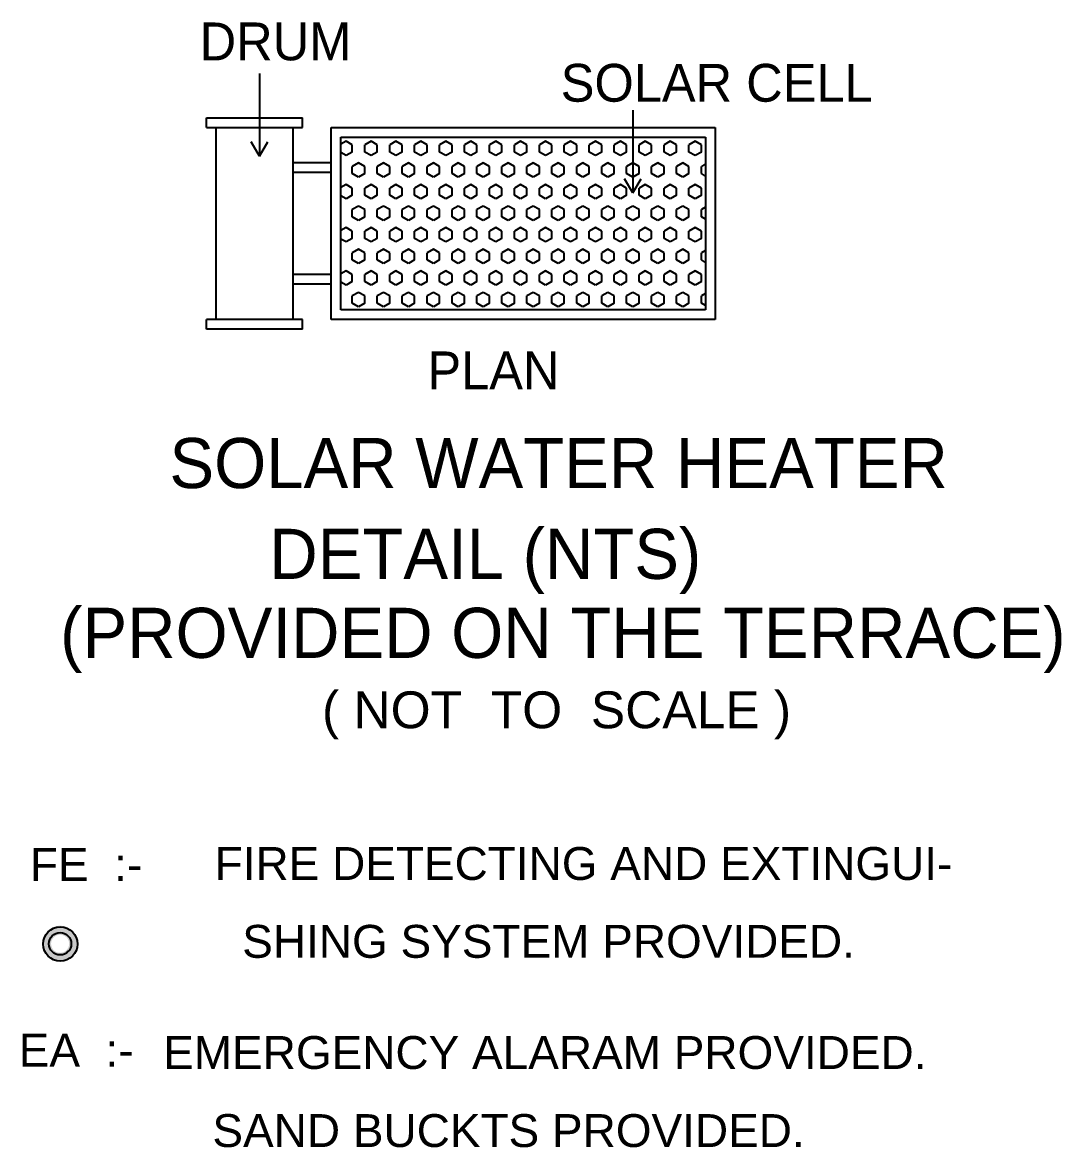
# Model space of a CAD drawing. Header units: metres. Extents: x 13627 to 13863, y 9458 to 9526.
# Drawn here: x 13845.95 to 13851.46, y 9467.59 to 9473.55 of the extents above; entities that cross this region are included whole.
import ezdxf
from ezdxf.enums import TextEntityAlignment as Align

# ---------------------------------------------------------------- set-up
doc = ezdxf.new("R2010")
doc.units = ezdxf.units.M
doc.header["$LTSCALE"] = 150
doc.layers.get('0').update_dxf_attribs({"linetype": 'CONTINUOUS'})
doc.styles.add('bold', font='arial.ttf')

# ---------------------------------------------------------------- blocks, each defined once
blk = doc.blocks.new('A$C137C0CC2')
h = blk.add_hatch(color=11)
h.paths.add_polyline_path([(0.473, 1.669, -1), (0.1956, 1.669, -1)])
h.paths.add_polyline_path([(0.265, 1.669, 1), (0.4037, 1.669, 1)], flags=16)
for centre, radius in [((0.3358, 1.6671), 0.1313), ((0.3343, 1.669), 0.0851)]:
    blk.add_circle(centre, radius)
at = {"style": 'bold'}
for s, height, p in [('FIRE DETECTING AND EXTINGUI-', 0.251731, (4.3398, 2.1576)), ('FE  :-', 0.25173, (0.5329, 2.1506)), (' SHING SYSTEM PROVIDED.', 0.251731, (4.0237, 1.5617)), ('EA  :-', 0.25173, (0.4573, 0.7291)), ('EMERGENCY ALARAM PROVIDED.', 0.251731, (4.0437, 0.711)), ('SAND BUCKTS PROVIDED.', 0.251731, (3.7663, 0.1136))]:
    blk.add_text(s, height=height, dxfattribs=at).set_placement(p, align=Align.CENTER)

msp = doc.modelspace()

# ---------------------------------------------------------------- linework, layer by layer
for p, q in [((13847.2072, 9473.2835), (13847.2072, 9472.8443)), ((13849.1883, 9473.0882), (13849.1883, 9472.649)), ((13846.9268, 9472.9961), (13846.9268, 9473.047)), ((13846.9268, 9473.047), (13847.436, 9473.047)), ((13847.436, 9472.9961), (13847.436, 9473.047)), ((13846.9268, 9472.9961), (13847.436, 9472.9961)), ((13846.9777, 9471.9778), (13846.9777, 9472.9961)), ((13847.3851, 9472.9961), (13847.3851, 9471.9778)), ((13847.5887, 9472.9961), (13849.6252, 9472.9961)), ((13847.5887, 9471.9778), (13847.5887, 9472.9961)), ((13849.6252, 9472.9961), (13849.6252, 9471.9778)), ((13847.2072, 9472.8443), (13847.1627, 9472.9201)), ((13847.2072, 9472.8443), (13847.2518, 9472.9201)), ((13847.6396, 9472.9452), (13849.5743, 9472.9452)), ((13847.6396, 9472.0287), (13847.6396, 9472.9452)), ((13847.6671, 9472.9235), (13847.6396, 9472.9076)), ((13847.7001, 9472.9044), (13847.6671, 9472.9235)), ((13847.7993, 9472.9235), (13847.7663, 9472.9044)), ((13847.8324, 9472.9044), (13847.7993, 9472.9235)), ((13847.9316, 9472.9235), (13847.8986, 9472.9044)), ((13847.9647, 9472.9044), (13847.9316, 9472.9235)), ((13848.0639, 9472.9235), (13848.0308, 9472.9044)), ((13848.097, 9472.9044), (13848.0639, 9472.9235)), ((13848.1962, 9472.9235), (13848.1631, 9472.9044)), ((13848.2292, 9472.9044), (13848.1962, 9472.9235)), ((13848.3285, 9472.9235), (13848.2954, 9472.9044)), ((13848.3615, 9472.9044), (13848.3285, 9472.9235)), ((13848.4607, 9472.9235), (13848.4277, 9472.9044)), ((13848.4938, 9472.9044), (13848.4607, 9472.9235)), ((13848.593, 9472.9235), (13848.5599, 9472.9044)), ((13848.6261, 9472.9044), (13848.593, 9472.9235)), ((13848.7253, 9472.9235), (13848.6922, 9472.9044)), ((13848.7583, 9472.9044), (13848.7253, 9472.9235)), ((13848.8576, 9472.9235), (13848.8245, 9472.9044)), ((13848.8906, 9472.9044), (13848.8576, 9472.9235)), ((13848.9898, 9472.9235), (13848.9568, 9472.9044)), ((13849.0229, 9472.9044), (13848.9898, 9472.9235)), ((13849.1221, 9472.9235), (13849.089, 9472.9044)), ((13849.1552, 9472.9044), (13849.1221, 9472.9235)), ((13849.2544, 9472.9235), (13849.2213, 9472.9044)), ((13849.2875, 9472.9044), (13849.2544, 9472.9235)), ((13849.3867, 9472.9235), (13849.3536, 9472.9044)), ((13849.4197, 9472.9044), (13849.3867, 9472.9235)), ((13849.5189, 9472.9235), (13849.4859, 9472.9044)), ((13849.552, 9472.9044), (13849.5189, 9472.9235)), ((13849.5743, 9472.9452), (13849.5743, 9472.0287)), ((13847.6671, 9472.8471), (13847.6396, 9472.8629)), ((13847.7001, 9472.8662), (13847.6671, 9472.8471)), ((13847.7001, 9472.8662), (13847.7001, 9472.9044)), ((13847.7663, 9472.8662), (13847.7663, 9472.9044)), ((13847.7993, 9472.8471), (13847.7663, 9472.8662)), ((13847.8324, 9472.8662), (13847.7993, 9472.8471)), ((13847.8324, 9472.8662), (13847.8324, 9472.9044)), ((13847.8986, 9472.8662), (13847.8986, 9472.9044)), ((13847.9316, 9472.8471), (13847.8986, 9472.8662)), ((13847.9647, 9472.8662), (13847.9316, 9472.8471)), ((13847.9647, 9472.8662), (13847.9647, 9472.9044)), ((13848.0308, 9472.8662), (13848.0308, 9472.9044)), ((13848.0639, 9472.8471), (13848.0308, 9472.8662)), ((13848.097, 9472.8662), (13848.0639, 9472.8471)), ((13848.097, 9472.8662), (13848.097, 9472.9044)), ((13848.1631, 9472.8662), (13848.1631, 9472.9044)), ((13848.1962, 9472.8471), (13848.1631, 9472.8662)), ((13848.2292, 9472.8662), (13848.1962, 9472.8471)), ((13848.2292, 9472.8662), (13848.2292, 9472.9044)), ((13848.2954, 9472.8662), (13848.2954, 9472.9044)), ((13848.3285, 9472.8471), (13848.2954, 9472.8662)), ((13848.3615, 9472.8662), (13848.3285, 9472.8471)), ((13848.3615, 9472.8662), (13848.3615, 9472.9044)), ((13848.4277, 9472.8662), (13848.4277, 9472.9044)), ((13848.4607, 9472.8471), (13848.4277, 9472.8662)), ((13848.4938, 9472.8662), (13848.4607, 9472.8471)), ((13848.4938, 9472.8662), (13848.4938, 9472.9044)), ((13848.5599, 9472.8662), (13848.5599, 9472.9044)), ((13848.593, 9472.8471), (13848.5599, 9472.8662)), ((13848.6261, 9472.8662), (13848.593, 9472.8471)), ((13848.6261, 9472.8662), (13848.6261, 9472.9044)), ((13848.6922, 9472.8662), (13848.6922, 9472.9044)), ((13848.7253, 9472.8471), (13848.6922, 9472.8662)), ((13848.7583, 9472.8662), (13848.7253, 9472.8471)), ((13848.7583, 9472.8662), (13848.7583, 9472.9044)), ((13848.8245, 9472.8662), (13848.8245, 9472.9044)), ((13848.8576, 9472.8471), (13848.8245, 9472.8662)), ((13848.8906, 9472.8662), (13848.8576, 9472.8471)), ((13848.8906, 9472.8662), (13848.8906, 9472.9044)), ((13848.9568, 9472.8662), (13848.9568, 9472.9044)), ((13848.9898, 9472.8471), (13848.9568, 9472.8662)), ((13849.0229, 9472.8662), (13848.9898, 9472.8471)), ((13849.0229, 9472.8662), (13849.0229, 9472.9044)), ((13849.089, 9472.8662), (13849.089, 9472.9044)), ((13849.1221, 9472.8471), (13849.089, 9472.8662)), ((13849.1552, 9472.8662), (13849.1221, 9472.8471)), ((13849.1552, 9472.8662), (13849.1552, 9472.9044)), ((13849.2213, 9472.8662), (13849.2213, 9472.9044)), ((13849.2544, 9472.8471), (13849.2213, 9472.8662)), ((13849.2875, 9472.8662), (13849.2544, 9472.8471)), ((13849.2875, 9472.8662), (13849.2875, 9472.9044)), ((13849.3536, 9472.8662), (13849.3536, 9472.9044)), ((13849.3867, 9472.8471), (13849.3536, 9472.8662)), ((13849.4197, 9472.8662), (13849.3867, 9472.8471)), ((13849.4197, 9472.8662), (13849.4197, 9472.9044)), ((13849.4859, 9472.8662), (13849.4859, 9472.9044)), ((13849.5189, 9472.8471), (13849.4859, 9472.8662)), ((13849.552, 9472.8662), (13849.5189, 9472.8471)), ((13849.552, 9472.8662), (13849.552, 9472.9044)), ((13847.5887, 9472.8082), (13847.3851, 9472.8082)), ((13847.7332, 9472.8089), (13847.7001, 9472.7898)), ((13847.7001, 9472.7516), (13847.7001, 9472.7898)), ((13847.7663, 9472.7898), (13847.7332, 9472.8089)), ((13847.7663, 9472.7516), (13847.7663, 9472.7898)), ((13847.8655, 9472.8089), (13847.8324, 9472.7898)), ((13847.8324, 9472.7516), (13847.8324, 9472.7898)), ((13847.8986, 9472.7898), (13847.8655, 9472.8089)), ((13847.8986, 9472.7516), (13847.8986, 9472.7898)), ((13847.9978, 9472.8089), (13847.9647, 9472.7898)), ((13847.9647, 9472.7516), (13847.9647, 9472.7898)), ((13848.0308, 9472.7898), (13847.9978, 9472.8089)), ((13848.0308, 9472.7516), (13848.0308, 9472.7898)), ((13848.13, 9472.8089), (13848.097, 9472.7898)), ((13848.097, 9472.7516), (13848.097, 9472.7898)), ((13848.1631, 9472.7898), (13848.13, 9472.8089)), ((13848.1631, 9472.7516), (13848.1631, 9472.7898)), ((13848.2623, 9472.8089), (13848.2292, 9472.7898)), ((13848.2292, 9472.7516), (13848.2292, 9472.7898)), ((13848.2954, 9472.7898), (13848.2623, 9472.8089)), ((13848.2954, 9472.7516), (13848.2954, 9472.7898)), ((13848.3946, 9472.8089), (13848.3615, 9472.7898)), ((13848.3615, 9472.7516), (13848.3615, 9472.7898)), ((13848.4277, 9472.7898), (13848.3946, 9472.8089)), ((13848.4277, 9472.7516), (13848.4277, 9472.7898)), ((13848.5269, 9472.8089), (13848.4938, 9472.7898)), ((13848.4938, 9472.7516), (13848.4938, 9472.7898)), ((13848.5599, 9472.7898), (13848.5269, 9472.8089)), ((13848.5599, 9472.7516), (13848.5599, 9472.7898)), ((13848.6591, 9472.8089), (13848.6261, 9472.7898)), ((13848.6261, 9472.7516), (13848.6261, 9472.7898)), ((13848.6922, 9472.7898), (13848.6591, 9472.8089)), ((13848.6922, 9472.7516), (13848.6922, 9472.7898)), ((13848.7914, 9472.8089), (13848.7583, 9472.7898)), ((13848.7583, 9472.7516), (13848.7583, 9472.7898)), ((13848.8245, 9472.7898), (13848.7914, 9472.8089)), ((13848.8245, 9472.7516), (13848.8245, 9472.7898)), ((13848.9237, 9472.8089), (13848.8906, 9472.7898)), ((13848.8906, 9472.7516), (13848.8906, 9472.7898)), ((13848.9568, 9472.7898), (13848.9237, 9472.8089)), ((13848.9568, 9472.7516), (13848.9568, 9472.7898)), ((13849.056, 9472.8089), (13849.0229, 9472.7898)), ((13849.0229, 9472.7516), (13849.0229, 9472.7898)), ((13849.089, 9472.7898), (13849.056, 9472.8089)), ((13849.089, 9472.7516), (13849.089, 9472.7898)), ((13849.1882, 9472.8089), (13849.1552, 9472.7898)), ((13849.1552, 9472.7516), (13849.1552, 9472.7898)), ((13849.2213, 9472.7898), (13849.1882, 9472.8089)), ((13849.2213, 9472.7516), (13849.2213, 9472.7898)), ((13849.3205, 9472.8089), (13849.2875, 9472.7898)), ((13849.2875, 9472.7516), (13849.2875, 9472.7898)), ((13849.3536, 9472.7898), (13849.3205, 9472.8089)), ((13849.3536, 9472.7516), (13849.3536, 9472.7898)), ((13849.4528, 9472.8089), (13849.4197, 9472.7898)), ((13849.4197, 9472.7516), (13849.4197, 9472.7898)), ((13849.4859, 9472.7898), (13849.4528, 9472.8089)), ((13849.4859, 9472.7516), (13849.4859, 9472.7898)), ((13849.5743, 9472.8027), (13849.552, 9472.7898)), ((13849.552, 9472.7516), (13849.552, 9472.7898)), ((13847.5887, 9472.7573), (13847.3851, 9472.7573)), ((13847.7332, 9472.7325), (13847.7001, 9472.7516)), ((13847.7663, 9472.7516), (13847.7332, 9472.7325)), ((13847.8655, 9472.7325), (13847.8324, 9472.7516)), ((13847.8986, 9472.7516), (13847.8655, 9472.7325)), ((13847.9978, 9472.7325), (13847.9647, 9472.7516)), ((13848.0308, 9472.7516), (13847.9978, 9472.7325)), ((13848.13, 9472.7325), (13848.097, 9472.7516)), ((13848.1631, 9472.7516), (13848.13, 9472.7325)), ((13848.2623, 9472.7325), (13848.2292, 9472.7516)), ((13848.2954, 9472.7516), (13848.2623, 9472.7325)), ((13848.3946, 9472.7325), (13848.3615, 9472.7516)), ((13848.4277, 9472.7516), (13848.3946, 9472.7325)), ((13848.5269, 9472.7325), (13848.4938, 9472.7516)), ((13848.5599, 9472.7516), (13848.5269, 9472.7325)), ((13848.6591, 9472.7325), (13848.6261, 9472.7516)), ((13848.6922, 9472.7516), (13848.6591, 9472.7325)), ((13848.7914, 9472.7325), (13848.7583, 9472.7516)), ((13848.8245, 9472.7516), (13848.7914, 9472.7325)), ((13848.9237, 9472.7325), (13848.8906, 9472.7516)), ((13848.9568, 9472.7516), (13848.9237, 9472.7325)), ((13849.056, 9472.7325), (13849.0229, 9472.7516)), ((13849.089, 9472.7516), (13849.056, 9472.7325)), ((13849.1882, 9472.7325), (13849.1552, 9472.7516)), ((13849.2213, 9472.7516), (13849.1882, 9472.7325)), ((13849.3205, 9472.7325), (13849.2875, 9472.7516)), ((13849.3536, 9472.7516), (13849.3205, 9472.7325)), ((13849.4528, 9472.7325), (13849.4197, 9472.7516)), ((13849.4859, 9472.7516), (13849.4528, 9472.7325)), ((13849.5743, 9472.7387), (13849.552, 9472.7516)), ((13847.6671, 9472.6943), (13847.6396, 9472.6785)), ((13847.7001, 9472.6753), (13847.6671, 9472.6943)), ((13847.7001, 9472.6371), (13847.7001, 9472.6753)), ((13847.7993, 9472.6943), (13847.7663, 9472.6753)), ((13847.7663, 9472.6371), (13847.7663, 9472.6753)), ((13847.8324, 9472.6753), (13847.7993, 9472.6943)), ((13847.8324, 9472.6371), (13847.8324, 9472.6753)), ((13847.9316, 9472.6943), (13847.8986, 9472.6753)), ((13847.8986, 9472.6371), (13847.8986, 9472.6753)), ((13847.9647, 9472.6753), (13847.9316, 9472.6943)), ((13847.9647, 9472.6371), (13847.9647, 9472.6753)), ((13848.0639, 9472.6943), (13848.0308, 9472.6753)), ((13848.0308, 9472.6371), (13848.0308, 9472.6753)), ((13848.097, 9472.6753), (13848.0639, 9472.6943)), ((13848.097, 9472.6371), (13848.097, 9472.6753)), ((13848.1962, 9472.6943), (13848.1631, 9472.6753)), ((13848.1631, 9472.6371), (13848.1631, 9472.6753)), ((13848.2292, 9472.6753), (13848.1962, 9472.6943)), ((13848.2292, 9472.6371), (13848.2292, 9472.6753)), ((13848.3285, 9472.6943), (13848.2954, 9472.6753)), ((13848.2954, 9472.6371), (13848.2954, 9472.6753)), ((13848.3615, 9472.6753), (13848.3285, 9472.6943)), ((13848.3615, 9472.6371), (13848.3615, 9472.6753)), ((13848.4607, 9472.6943), (13848.4277, 9472.6753)), ((13848.4277, 9472.6371), (13848.4277, 9472.6753)), ((13848.4938, 9472.6753), (13848.4607, 9472.6943)), ((13848.4938, 9472.6371), (13848.4938, 9472.6753)), ((13848.593, 9472.6943), (13848.5599, 9472.6753)), ((13848.5599, 9472.6371), (13848.5599, 9472.6753)), ((13848.6261, 9472.6753), (13848.593, 9472.6943)), ((13848.6261, 9472.6371), (13848.6261, 9472.6753)), ((13848.7253, 9472.6943), (13848.6922, 9472.6753)), ((13848.6922, 9472.6371), (13848.6922, 9472.6753)), ((13848.7583, 9472.6753), (13848.7253, 9472.6943)), ((13848.7583, 9472.6371), (13848.7583, 9472.6753)), ((13848.8576, 9472.6943), (13848.8245, 9472.6753)), ((13848.8245, 9472.6371), (13848.8245, 9472.6753)), ((13848.8906, 9472.6753), (13848.8576, 9472.6943)), ((13848.8906, 9472.6371), (13848.8906, 9472.6753)), ((13848.9898, 9472.6943), (13848.9568, 9472.6753)), ((13848.9568, 9472.6371), (13848.9568, 9472.6753)), ((13849.0229, 9472.6753), (13848.9898, 9472.6943)), ((13849.0229, 9472.6371), (13849.0229, 9472.6753)), ((13849.1221, 9472.6943), (13849.089, 9472.6753)), ((13849.089, 9472.6371), (13849.089, 9472.6753)), ((13849.1552, 9472.6753), (13849.1221, 9472.6943)), ((13849.1883, 9472.649), (13849.1438, 9472.7248)), ((13849.1552, 9472.6371), (13849.1552, 9472.6753)), ((13849.1883, 9472.649), (13849.2329, 9472.7248)), ((13849.2544, 9472.6943), (13849.2213, 9472.6753)), ((13849.2213, 9472.6371), (13849.2213, 9472.6753)), ((13849.2875, 9472.6753), (13849.2544, 9472.6943)), ((13849.2875, 9472.6371), (13849.2875, 9472.6753)), ((13849.3867, 9472.6943), (13849.3536, 9472.6753)), ((13849.3536, 9472.6371), (13849.3536, 9472.6753)), ((13849.4197, 9472.6753), (13849.3867, 9472.6943)), ((13849.4197, 9472.6371), (13849.4197, 9472.6753)), ((13849.5189, 9472.6943), (13849.4859, 9472.6753)), ((13849.4859, 9472.6371), (13849.4859, 9472.6753)), ((13849.552, 9472.6753), (13849.5189, 9472.6943)), ((13849.552, 9472.6371), (13849.552, 9472.6753)), ((13847.6671, 9472.618), (13847.6396, 9472.6338)), ((13847.7001, 9472.6371), (13847.6671, 9472.618)), ((13847.7993, 9472.618), (13847.7663, 9472.6371)), ((13847.8324, 9472.6371), (13847.7993, 9472.618)), ((13847.9316, 9472.618), (13847.8986, 9472.6371)), ((13847.9647, 9472.6371), (13847.9316, 9472.618)), ((13848.0639, 9472.618), (13848.0308, 9472.6371)), ((13848.097, 9472.6371), (13848.0639, 9472.618)), ((13848.1962, 9472.618), (13848.1631, 9472.6371)), ((13848.2292, 9472.6371), (13848.1962, 9472.618)), ((13848.3285, 9472.618), (13848.2954, 9472.6371)), ((13848.3615, 9472.6371), (13848.3285, 9472.618)), ((13848.4607, 9472.618), (13848.4277, 9472.6371)), ((13848.4938, 9472.6371), (13848.4607, 9472.618)), ((13848.593, 9472.618), (13848.5599, 9472.6371)), ((13848.6261, 9472.6371), (13848.593, 9472.618)), ((13848.7253, 9472.618), (13848.6922, 9472.6371)), ((13848.7583, 9472.6371), (13848.7253, 9472.618)), ((13848.8576, 9472.618), (13848.8245, 9472.6371)), ((13848.8906, 9472.6371), (13848.8576, 9472.618)), ((13848.9898, 9472.618), (13848.9568, 9472.6371)), ((13849.0229, 9472.6371), (13848.9898, 9472.618)), ((13849.1221, 9472.618), (13849.089, 9472.6371)), ((13849.1552, 9472.6371), (13849.1221, 9472.618)), ((13849.2544, 9472.618), (13849.2213, 9472.6371)), ((13849.2875, 9472.6371), (13849.2544, 9472.618)), ((13849.3867, 9472.618), (13849.3536, 9472.6371)), ((13849.4197, 9472.6371), (13849.3867, 9472.618)), ((13849.5189, 9472.618), (13849.4859, 9472.6371)), ((13849.552, 9472.6371), (13849.5189, 9472.618)), ((13847.7332, 9472.5798), (13847.7001, 9472.5607)), ((13847.7001, 9472.5225), (13847.7001, 9472.5607)), ((13847.7663, 9472.5607), (13847.7332, 9472.5798)), ((13847.7663, 9472.5225), (13847.7663, 9472.5607)), ((13847.8655, 9472.5798), (13847.8324, 9472.5607)), ((13847.8324, 9472.5225), (13847.8324, 9472.5607)), ((13847.8986, 9472.5607), (13847.8655, 9472.5798)), ((13847.8986, 9472.5225), (13847.8986, 9472.5607)), ((13847.9978, 9472.5798), (13847.9647, 9472.5607)), ((13847.9647, 9472.5225), (13847.9647, 9472.5607)), ((13848.0308, 9472.5607), (13847.9978, 9472.5798)), ((13848.0308, 9472.5225), (13848.0308, 9472.5607)), ((13848.13, 9472.5798), (13848.097, 9472.5607)), ((13848.097, 9472.5225), (13848.097, 9472.5607)), ((13848.1631, 9472.5607), (13848.13, 9472.5798)), ((13848.1631, 9472.5225), (13848.1631, 9472.5607)), ((13848.2623, 9472.5798), (13848.2292, 9472.5607)), ((13848.2292, 9472.5225), (13848.2292, 9472.5607)), ((13848.2954, 9472.5607), (13848.2623, 9472.5798)), ((13848.2954, 9472.5225), (13848.2954, 9472.5607)), ((13848.3946, 9472.5798), (13848.3615, 9472.5607)), ((13848.3615, 9472.5225), (13848.3615, 9472.5607)), ((13848.4277, 9472.5607), (13848.3946, 9472.5798)), ((13848.4277, 9472.5225), (13848.4277, 9472.5607)), ((13848.5269, 9472.5798), (13848.4938, 9472.5607)), ((13848.4938, 9472.5225), (13848.4938, 9472.5607)), ((13848.5599, 9472.5607), (13848.5269, 9472.5798)), ((13848.5599, 9472.5225), (13848.5599, 9472.5607)), ((13848.6591, 9472.5798), (13848.6261, 9472.5607)), ((13848.6261, 9472.5225), (13848.6261, 9472.5607)), ((13848.6922, 9472.5607), (13848.6591, 9472.5798)), ((13848.6922, 9472.5225), (13848.6922, 9472.5607)), ((13848.7914, 9472.5798), (13848.7583, 9472.5607)), ((13848.7583, 9472.5225), (13848.7583, 9472.5607)), ((13848.8245, 9472.5607), (13848.7914, 9472.5798)), ((13848.8245, 9472.5225), (13848.8245, 9472.5607)), ((13848.9237, 9472.5798), (13848.8906, 9472.5607)), ((13848.8906, 9472.5225), (13848.8906, 9472.5607)), ((13848.9568, 9472.5607), (13848.9237, 9472.5798)), ((13848.9568, 9472.5225), (13848.9568, 9472.5607)), ((13849.056, 9472.5798), (13849.0229, 9472.5607)), ((13849.0229, 9472.5225), (13849.0229, 9472.5607)), ((13849.089, 9472.5607), (13849.056, 9472.5798)), ((13849.089, 9472.5225), (13849.089, 9472.5607)), ((13849.1882, 9472.5798), (13849.1552, 9472.5607)), ((13849.1552, 9472.5225), (13849.1552, 9472.5607)), ((13849.2213, 9472.5607), (13849.1882, 9472.5798)), ((13849.2213, 9472.5225), (13849.2213, 9472.5607)), ((13849.3205, 9472.5798), (13849.2875, 9472.5607)), ((13849.2875, 9472.5225), (13849.2875, 9472.5607)), ((13849.3536, 9472.5607), (13849.3205, 9472.5798)), ((13849.3536, 9472.5225), (13849.3536, 9472.5607)), ((13849.4528, 9472.5798), (13849.4197, 9472.5607)), ((13849.4197, 9472.5225), (13849.4197, 9472.5607)), ((13849.4859, 9472.5607), (13849.4528, 9472.5798)), ((13849.4859, 9472.5225), (13849.4859, 9472.5607)), ((13849.5743, 9472.5736), (13849.552, 9472.5607)), ((13849.552, 9472.5225), (13849.552, 9472.5607)), ((13847.7332, 9472.5034), (13847.7001, 9472.5225)), ((13847.7663, 9472.5225), (13847.7332, 9472.5034)), ((13847.8655, 9472.5034), (13847.8324, 9472.5225)), ((13847.8986, 9472.5225), (13847.8655, 9472.5034)), ((13847.9978, 9472.5034), (13847.9647, 9472.5225)), ((13848.0308, 9472.5225), (13847.9978, 9472.5034)), ((13848.13, 9472.5034), (13848.097, 9472.5225)), ((13848.1631, 9472.5225), (13848.13, 9472.5034)), ((13848.2623, 9472.5034), (13848.2292, 9472.5225)), ((13848.2954, 9472.5225), (13848.2623, 9472.5034)), ((13848.3946, 9472.5034), (13848.3615, 9472.5225)), ((13848.4277, 9472.5225), (13848.3946, 9472.5034)), ((13848.5269, 9472.5034), (13848.4938, 9472.5225)), ((13848.5599, 9472.5225), (13848.5269, 9472.5034)), ((13848.6591, 9472.5034), (13848.6261, 9472.5225)), ((13848.6922, 9472.5225), (13848.6591, 9472.5034)), ((13848.7914, 9472.5034), (13848.7583, 9472.5225)), ((13848.8245, 9472.5225), (13848.7914, 9472.5034)), ((13848.9237, 9472.5034), (13848.8906, 9472.5225)), ((13848.9568, 9472.5225), (13848.9237, 9472.5034)), ((13849.056, 9472.5034), (13849.0229, 9472.5225)), ((13849.089, 9472.5225), (13849.056, 9472.5034)), ((13849.1882, 9472.5034), (13849.1552, 9472.5225)), ((13849.2213, 9472.5225), (13849.1882, 9472.5034)), ((13849.3205, 9472.5034), (13849.2875, 9472.5225)), ((13849.3536, 9472.5225), (13849.3205, 9472.5034)), ((13849.4528, 9472.5034), (13849.4197, 9472.5225)), ((13849.4859, 9472.5225), (13849.4528, 9472.5034)), ((13849.5743, 9472.5096), (13849.552, 9472.5225)), ((13847.6671, 9472.4652), (13847.6396, 9472.4494)), ((13847.7001, 9472.4461), (13847.6671, 9472.4652)), ((13847.7001, 9472.408), (13847.7001, 9472.4461)), ((13847.7993, 9472.4652), (13847.7663, 9472.4461)), ((13847.7663, 9472.408), (13847.7663, 9472.4461)), ((13847.8324, 9472.4461), (13847.7993, 9472.4652)), ((13847.8324, 9472.408), (13847.8324, 9472.4461)), ((13847.9316, 9472.4652), (13847.8986, 9472.4461)), ((13847.8986, 9472.408), (13847.8986, 9472.4461)), ((13847.9647, 9472.4461), (13847.9316, 9472.4652)), ((13847.9647, 9472.408), (13847.9647, 9472.4461)), ((13848.0639, 9472.4652), (13848.0308, 9472.4461)), ((13848.0308, 9472.408), (13848.0308, 9472.4461)), ((13848.097, 9472.4461), (13848.0639, 9472.4652)), ((13848.097, 9472.408), (13848.097, 9472.4461)), ((13848.1962, 9472.4652), (13848.1631, 9472.4461)), ((13848.1631, 9472.408), (13848.1631, 9472.4461)), ((13848.2292, 9472.4461), (13848.1962, 9472.4652)), ((13848.2292, 9472.408), (13848.2292, 9472.4461)), ((13848.3285, 9472.4652), (13848.2954, 9472.4461)), ((13848.2954, 9472.408), (13848.2954, 9472.4461)), ((13848.3615, 9472.4461), (13848.3285, 9472.4652)), ((13848.3615, 9472.408), (13848.3615, 9472.4461)), ((13848.4607, 9472.4652), (13848.4277, 9472.4461)), ((13848.4277, 9472.408), (13848.4277, 9472.4461)), ((13848.4938, 9472.4461), (13848.4607, 9472.4652)), ((13848.4938, 9472.408), (13848.4938, 9472.4461)), ((13848.593, 9472.4652), (13848.5599, 9472.4461)), ((13848.5599, 9472.408), (13848.5599, 9472.4461)), ((13848.6261, 9472.4461), (13848.593, 9472.4652)), ((13848.6261, 9472.408), (13848.6261, 9472.4461)), ((13848.7253, 9472.4652), (13848.6922, 9472.4461)), ((13848.6922, 9472.408), (13848.6922, 9472.4461)), ((13848.7583, 9472.4461), (13848.7253, 9472.4652)), ((13848.7583, 9472.408), (13848.7583, 9472.4461)), ((13848.8576, 9472.4652), (13848.8245, 9472.4461)), ((13848.8245, 9472.408), (13848.8245, 9472.4461)), ((13848.8906, 9472.4461), (13848.8576, 9472.4652)), ((13848.8906, 9472.408), (13848.8906, 9472.4461)), ((13848.9898, 9472.4652), (13848.9568, 9472.4461)), ((13848.9568, 9472.408), (13848.9568, 9472.4461)), ((13849.0229, 9472.4461), (13848.9898, 9472.4652)), ((13849.0229, 9472.408), (13849.0229, 9472.4461)), ((13849.1221, 9472.4652), (13849.089, 9472.4461)), ((13849.089, 9472.408), (13849.089, 9472.4461)), ((13849.1552, 9472.4461), (13849.1221, 9472.4652)), ((13849.1552, 9472.408), (13849.1552, 9472.4461)), ((13849.2544, 9472.4652), (13849.2213, 9472.4461)), ((13849.2213, 9472.408), (13849.2213, 9472.4461)), ((13849.2875, 9472.4461), (13849.2544, 9472.4652)), ((13849.2875, 9472.408), (13849.2875, 9472.4461)), ((13849.3867, 9472.4652), (13849.3536, 9472.4461)), ((13849.3536, 9472.408), (13849.3536, 9472.4461)), ((13849.4197, 9472.4461), (13849.3867, 9472.4652)), ((13849.4197, 9472.408), (13849.4197, 9472.4461)), ((13849.5189, 9472.4652), (13849.4859, 9472.4461)), ((13849.4859, 9472.408), (13849.4859, 9472.4461)), ((13849.552, 9472.4461), (13849.5189, 9472.4652)), ((13849.552, 9472.408), (13849.552, 9472.4461)), ((13847.6671, 9472.3889), (13847.6396, 9472.4047)), ((13847.7001, 9472.408), (13847.6671, 9472.3889)), ((13847.7993, 9472.3889), (13847.7663, 9472.408)), ((13847.8324, 9472.408), (13847.7993, 9472.3889)), ((13847.9316, 9472.3889), (13847.8986, 9472.408)), ((13847.9647, 9472.408), (13847.9316, 9472.3889)), ((13848.0639, 9472.3889), (13848.0308, 9472.408)), ((13848.097, 9472.408), (13848.0639, 9472.3889)), ((13848.1962, 9472.3889), (13848.1631, 9472.408)), ((13848.2292, 9472.408), (13848.1962, 9472.3889)), ((13848.3285, 9472.3889), (13848.2954, 9472.408)), ((13848.3615, 9472.408), (13848.3285, 9472.3889)), ((13848.4607, 9472.3889), (13848.4277, 9472.408)), ((13848.4938, 9472.408), (13848.4607, 9472.3889)), ((13848.593, 9472.3889), (13848.5599, 9472.408)), ((13848.6261, 9472.408), (13848.593, 9472.3889)), ((13848.7253, 9472.3889), (13848.6922, 9472.408)), ((13848.7583, 9472.408), (13848.7253, 9472.3889)), ((13848.8576, 9472.3889), (13848.8245, 9472.408)), ((13848.8906, 9472.408), (13848.8576, 9472.3889)), ((13848.9898, 9472.3889), (13848.9568, 9472.408)), ((13849.0229, 9472.408), (13848.9898, 9472.3889)), ((13849.1221, 9472.3889), (13849.089, 9472.408)), ((13849.1552, 9472.408), (13849.1221, 9472.3889)), ((13849.2544, 9472.3889), (13849.2213, 9472.408)), ((13849.2875, 9472.408), (13849.2544, 9472.3889)), ((13849.3867, 9472.3889), (13849.3536, 9472.408)), ((13849.4197, 9472.408), (13849.3867, 9472.3889)), ((13849.5189, 9472.3889), (13849.4859, 9472.408)), ((13849.552, 9472.408), (13849.5189, 9472.3889)), ((13847.7332, 9472.3507), (13847.7001, 9472.3316)), ((13847.7001, 9472.2934), (13847.7001, 9472.3316)), ((13847.7663, 9472.3316), (13847.7332, 9472.3507)), ((13847.7663, 9472.2934), (13847.7663, 9472.3316)), ((13847.8655, 9472.3507), (13847.8324, 9472.3316)), ((13847.8324, 9472.2934), (13847.8324, 9472.3316)), ((13847.8986, 9472.3316), (13847.8655, 9472.3507)), ((13847.8986, 9472.2934), (13847.8986, 9472.3316)), ((13847.9978, 9472.3507), (13847.9647, 9472.3316)), ((13847.9647, 9472.2934), (13847.9647, 9472.3316)), ((13848.0308, 9472.3316), (13847.9978, 9472.3507)), ((13848.0308, 9472.2934), (13848.0308, 9472.3316)), ((13848.13, 9472.3507), (13848.097, 9472.3316)), ((13848.097, 9472.2934), (13848.097, 9472.3316)), ((13848.1631, 9472.3316), (13848.13, 9472.3507)), ((13848.1631, 9472.2934), (13848.1631, 9472.3316)), ((13848.2623, 9472.3507), (13848.2292, 9472.3316)), ((13848.2292, 9472.2934), (13848.2292, 9472.3316)), ((13848.2954, 9472.3316), (13848.2623, 9472.3507)), ((13848.2954, 9472.2934), (13848.2954, 9472.3316)), ((13848.3946, 9472.3507), (13848.3615, 9472.3316)), ((13848.3615, 9472.2934), (13848.3615, 9472.3316)), ((13848.4277, 9472.3316), (13848.3946, 9472.3507)), ((13848.4277, 9472.2934), (13848.4277, 9472.3316)), ((13848.5269, 9472.3507), (13848.4938, 9472.3316)), ((13848.4938, 9472.2934), (13848.4938, 9472.3316)), ((13848.5599, 9472.3316), (13848.5269, 9472.3507)), ((13848.5599, 9472.2934), (13848.5599, 9472.3316)), ((13848.6591, 9472.3507), (13848.6261, 9472.3316)), ((13848.6261, 9472.2934), (13848.6261, 9472.3316)), ((13848.6922, 9472.3316), (13848.6591, 9472.3507)), ((13848.6922, 9472.2934), (13848.6922, 9472.3316)), ((13848.7914, 9472.3507), (13848.7583, 9472.3316)), ((13848.7583, 9472.2934), (13848.7583, 9472.3316)), ((13848.8245, 9472.3316), (13848.7914, 9472.3507)), ((13848.8245, 9472.2934), (13848.8245, 9472.3316)), ((13848.9237, 9472.3507), (13848.8906, 9472.3316)), ((13848.8906, 9472.2934), (13848.8906, 9472.3316)), ((13848.9568, 9472.3316), (13848.9237, 9472.3507)), ((13848.9568, 9472.2934), (13848.9568, 9472.3316)), ((13849.056, 9472.3507), (13849.0229, 9472.3316)), ((13849.0229, 9472.2934), (13849.0229, 9472.3316)), ((13849.089, 9472.3316), (13849.056, 9472.3507)), ((13849.089, 9472.2934), (13849.089, 9472.3316)), ((13849.1882, 9472.3507), (13849.1552, 9472.3316)), ((13849.1552, 9472.2934), (13849.1552, 9472.3316)), ((13849.2213, 9472.3316), (13849.1882, 9472.3507)), ((13849.2213, 9472.2934), (13849.2213, 9472.3316)), ((13849.3205, 9472.3507), (13849.2875, 9472.3316)), ((13849.2875, 9472.2934), (13849.2875, 9472.3316)), ((13849.3536, 9472.3316), (13849.3205, 9472.3507)), ((13849.3536, 9472.2934), (13849.3536, 9472.3316)), ((13849.4528, 9472.3507), (13849.4197, 9472.3316)), ((13849.4197, 9472.2934), (13849.4197, 9472.3316)), ((13849.4859, 9472.3316), (13849.4528, 9472.3507)), ((13849.4859, 9472.2934), (13849.4859, 9472.3316)), ((13849.5743, 9472.3445), (13849.552, 9472.3316)), ((13849.552, 9472.2934), (13849.552, 9472.3316)), ((13847.7332, 9472.2743), (13847.7001, 9472.2934)), ((13847.7663, 9472.2934), (13847.7332, 9472.2743)), ((13847.8655, 9472.2743), (13847.8324, 9472.2934)), ((13847.8986, 9472.2934), (13847.8655, 9472.2743)), ((13847.9978, 9472.2743), (13847.9647, 9472.2934)), ((13848.0308, 9472.2934), (13847.9978, 9472.2743)), ((13848.13, 9472.2743), (13848.097, 9472.2934)), ((13848.1631, 9472.2934), (13848.13, 9472.2743)), ((13848.2623, 9472.2743), (13848.2292, 9472.2934)), ((13848.2954, 9472.2934), (13848.2623, 9472.2743)), ((13848.3946, 9472.2743), (13848.3615, 9472.2934)), ((13848.4277, 9472.2934), (13848.3946, 9472.2743)), ((13848.5269, 9472.2743), (13848.4938, 9472.2934)), ((13848.5599, 9472.2934), (13848.5269, 9472.2743)), ((13848.6591, 9472.2743), (13848.6261, 9472.2934)), ((13848.6922, 9472.2934), (13848.6591, 9472.2743)), ((13848.7914, 9472.2743), (13848.7583, 9472.2934)), ((13848.8245, 9472.2934), (13848.7914, 9472.2743)), ((13848.9237, 9472.2743), (13848.8906, 9472.2934)), ((13848.9568, 9472.2934), (13848.9237, 9472.2743)), ((13849.056, 9472.2743), (13849.0229, 9472.2934)), ((13849.089, 9472.2934), (13849.056, 9472.2743)), ((13849.1882, 9472.2743), (13849.1552, 9472.2934)), ((13849.2213, 9472.2934), (13849.1882, 9472.2743)), ((13849.3205, 9472.2743), (13849.2875, 9472.2934)), ((13849.3536, 9472.2934), (13849.3205, 9472.2743)), ((13849.4528, 9472.2743), (13849.4197, 9472.2934)), ((13849.4859, 9472.2934), (13849.4528, 9472.2743)), ((13849.5743, 9472.2805), (13849.552, 9472.2934)), ((13847.5887, 9472.2166), (13847.3851, 9472.2166)), ((13847.6671, 9472.2361), (13847.6396, 9472.2203)), ((13847.7001, 9472.217), (13847.6671, 9472.2361)), ((13847.7001, 9472.1788), (13847.7001, 9472.217)), ((13847.7993, 9472.2361), (13847.7663, 9472.217)), ((13847.7663, 9472.1788), (13847.7663, 9472.217)), ((13847.8324, 9472.217), (13847.7993, 9472.2361)), ((13847.8324, 9472.1788), (13847.8324, 9472.217)), ((13847.9316, 9472.2361), (13847.8986, 9472.217)), ((13847.8986, 9472.1788), (13847.8986, 9472.217)), ((13847.9647, 9472.217), (13847.9316, 9472.2361)), ((13847.9647, 9472.1788), (13847.9647, 9472.217)), ((13848.0639, 9472.2361), (13848.0308, 9472.217)), ((13848.0308, 9472.1788), (13848.0308, 9472.217)), ((13848.097, 9472.217), (13848.0639, 9472.2361)), ((13848.097, 9472.1788), (13848.097, 9472.217)), ((13848.1962, 9472.2361), (13848.1631, 9472.217)), ((13848.1631, 9472.1788), (13848.1631, 9472.217)), ((13848.2292, 9472.217), (13848.1962, 9472.2361)), ((13848.2292, 9472.1788), (13848.2292, 9472.217)), ((13848.3285, 9472.2361), (13848.2954, 9472.217)), ((13848.2954, 9472.1788), (13848.2954, 9472.217)), ((13848.3615, 9472.217), (13848.3285, 9472.2361)), ((13848.3615, 9472.1788), (13848.3615, 9472.217)), ((13848.4607, 9472.2361), (13848.4277, 9472.217)), ((13848.4277, 9472.1788), (13848.4277, 9472.217)), ((13848.4938, 9472.217), (13848.4607, 9472.2361)), ((13848.4938, 9472.1788), (13848.4938, 9472.217)), ((13848.593, 9472.2361), (13848.5599, 9472.217)), ((13848.5599, 9472.1788), (13848.5599, 9472.217)), ((13848.6261, 9472.217), (13848.593, 9472.2361)), ((13848.6261, 9472.1788), (13848.6261, 9472.217)), ((13848.7253, 9472.2361), (13848.6922, 9472.217)), ((13848.6922, 9472.1788), (13848.6922, 9472.217)), ((13848.7583, 9472.217), (13848.7253, 9472.2361)), ((13848.7583, 9472.1788), (13848.7583, 9472.217)), ((13848.8576, 9472.2361), (13848.8245, 9472.217)), ((13848.8245, 9472.1788), (13848.8245, 9472.217)), ((13848.8906, 9472.217), (13848.8576, 9472.2361)), ((13848.8906, 9472.1788), (13848.8906, 9472.217)), ((13848.9898, 9472.2361), (13848.9568, 9472.217)), ((13848.9568, 9472.1788), (13848.9568, 9472.217)), ((13849.0229, 9472.217), (13848.9898, 9472.2361)), ((13849.0229, 9472.1788), (13849.0229, 9472.217)), ((13849.1221, 9472.2361), (13849.089, 9472.217)), ((13849.089, 9472.1788), (13849.089, 9472.217)), ((13849.1552, 9472.217), (13849.1221, 9472.2361)), ((13849.1552, 9472.1788), (13849.1552, 9472.217)), ((13849.2544, 9472.2361), (13849.2213, 9472.217)), ((13849.2213, 9472.1788), (13849.2213, 9472.217)), ((13849.2875, 9472.217), (13849.2544, 9472.2361)), ((13849.2875, 9472.1788), (13849.2875, 9472.217)), ((13849.3867, 9472.2361), (13849.3536, 9472.217)), ((13849.3536, 9472.1788), (13849.3536, 9472.217)), ((13849.4197, 9472.217), (13849.3867, 9472.2361)), ((13849.4197, 9472.1788), (13849.4197, 9472.217)), ((13849.5189, 9472.2361), (13849.4859, 9472.217)), ((13849.4859, 9472.1788), (13849.4859, 9472.217)), ((13849.552, 9472.217), (13849.5189, 9472.2361)), ((13849.552, 9472.1788), (13849.552, 9472.217)), ((13847.5887, 9472.1657), (13847.3851, 9472.1657)), ((13847.6671, 9472.1598), (13847.6396, 9472.1756)), ((13847.7001, 9472.1788), (13847.6671, 9472.1598)), ((13847.7993, 9472.1598), (13847.7663, 9472.1788)), ((13847.8324, 9472.1788), (13847.7993, 9472.1598)), ((13847.9316, 9472.1598), (13847.8986, 9472.1788)), ((13847.9647, 9472.1788), (13847.9316, 9472.1598)), ((13848.0639, 9472.1598), (13848.0308, 9472.1788)), ((13848.097, 9472.1788), (13848.0639, 9472.1598)), ((13848.1962, 9472.1598), (13848.1631, 9472.1788)), ((13848.2292, 9472.1788), (13848.1962, 9472.1598)), ((13848.3285, 9472.1598), (13848.2954, 9472.1788)), ((13848.3615, 9472.1788), (13848.3285, 9472.1598)), ((13848.4607, 9472.1598), (13848.4277, 9472.1788)), ((13848.4938, 9472.1788), (13848.4607, 9472.1598)), ((13848.593, 9472.1598), (13848.5599, 9472.1788)), ((13848.6261, 9472.1788), (13848.593, 9472.1598)), ((13848.7253, 9472.1598), (13848.6922, 9472.1788)), ((13848.7583, 9472.1788), (13848.7253, 9472.1598)), ((13848.8576, 9472.1598), (13848.8245, 9472.1788)), ((13848.8906, 9472.1788), (13848.8576, 9472.1598)), ((13848.9898, 9472.1598), (13848.9568, 9472.1788)), ((13849.0229, 9472.1788), (13848.9898, 9472.1598)), ((13849.1221, 9472.1598), (13849.089, 9472.1788)), ((13849.1552, 9472.1788), (13849.1221, 9472.1598)), ((13849.2544, 9472.1598), (13849.2213, 9472.1788)), ((13849.2875, 9472.1788), (13849.2544, 9472.1598)), ((13849.3867, 9472.1598), (13849.3536, 9472.1788)), ((13849.4197, 9472.1788), (13849.3867, 9472.1598)), ((13849.5189, 9472.1598), (13849.4859, 9472.1788)), ((13849.552, 9472.1788), (13849.5189, 9472.1598)), ((13847.7332, 9472.1216), (13847.7001, 9472.1025)), ((13847.7001, 9472.0643), (13847.7001, 9472.1025)), ((13847.7663, 9472.1025), (13847.7332, 9472.1216)), ((13847.7663, 9472.0643), (13847.7663, 9472.1025)), ((13847.8655, 9472.1216), (13847.8324, 9472.1025)), ((13847.8324, 9472.0643), (13847.8324, 9472.1025)), ((13847.8986, 9472.1025), (13847.8655, 9472.1216)), ((13847.8986, 9472.0643), (13847.8986, 9472.1025)), ((13847.9978, 9472.1216), (13847.9647, 9472.1025)), ((13847.9647, 9472.0643), (13847.9647, 9472.1025)), ((13848.0308, 9472.1025), (13847.9978, 9472.1216)), ((13848.0308, 9472.0643), (13848.0308, 9472.1025)), ((13848.13, 9472.1216), (13848.097, 9472.1025)), ((13848.097, 9472.0643), (13848.097, 9472.1025)), ((13848.1631, 9472.1025), (13848.13, 9472.1216)), ((13848.1631, 9472.0643), (13848.1631, 9472.1025)), ((13848.2623, 9472.1216), (13848.2292, 9472.1025)), ((13848.2292, 9472.0643), (13848.2292, 9472.1025)), ((13848.2954, 9472.1025), (13848.2623, 9472.1216)), ((13848.2954, 9472.0643), (13848.2954, 9472.1025)), ((13848.3946, 9472.1216), (13848.3615, 9472.1025)), ((13848.3615, 9472.0643), (13848.3615, 9472.1025)), ((13848.4277, 9472.1025), (13848.3946, 9472.1216)), ((13848.4277, 9472.0643), (13848.4277, 9472.1025)), ((13848.5269, 9472.1216), (13848.4938, 9472.1025)), ((13848.4938, 9472.0643), (13848.4938, 9472.1025)), ((13848.5599, 9472.1025), (13848.5269, 9472.1216)), ((13848.5599, 9472.0643), (13848.5599, 9472.1025)), ((13848.6591, 9472.1216), (13848.6261, 9472.1025)), ((13848.6261, 9472.0643), (13848.6261, 9472.1025)), ((13848.6922, 9472.1025), (13848.6591, 9472.1216)), ((13848.6922, 9472.0643), (13848.6922, 9472.1025)), ((13848.7914, 9472.1216), (13848.7583, 9472.1025)), ((13848.7583, 9472.0643), (13848.7583, 9472.1025)), ((13848.8245, 9472.1025), (13848.7914, 9472.1216)), ((13848.8245, 9472.0643), (13848.8245, 9472.1025)), ((13848.9237, 9472.1216), (13848.8906, 9472.1025)), ((13848.8906, 9472.0643), (13848.8906, 9472.1025)), ((13848.9568, 9472.1025), (13848.9237, 9472.1216)), ((13848.9568, 9472.0643), (13848.9568, 9472.1025)), ((13849.056, 9472.1216), (13849.0229, 9472.1025)), ((13849.0229, 9472.0643), (13849.0229, 9472.1025)), ((13849.089, 9472.1025), (13849.056, 9472.1216)), ((13849.089, 9472.0643), (13849.089, 9472.1025)), ((13849.1882, 9472.1216), (13849.1552, 9472.1025)), ((13849.1552, 9472.0643), (13849.1552, 9472.1025)), ((13849.2213, 9472.1025), (13849.1882, 9472.1216)), ((13849.2213, 9472.0643), (13849.2213, 9472.1025)), ((13849.3205, 9472.1216), (13849.2875, 9472.1025)), ((13849.2875, 9472.0643), (13849.2875, 9472.1025)), ((13849.3536, 9472.1025), (13849.3205, 9472.1216)), ((13849.3536, 9472.0643), (13849.3536, 9472.1025)), ((13849.4528, 9472.1216), (13849.4197, 9472.1025)), ((13849.4197, 9472.0643), (13849.4197, 9472.1025)), ((13849.4859, 9472.1025), (13849.4528, 9472.1216)), ((13849.4859, 9472.0643), (13849.4859, 9472.1025)), ((13849.5743, 9472.1154), (13849.552, 9472.1025)), ((13849.552, 9472.0643), (13849.552, 9472.1025)), ((13849.5743, 9472.0287), (13847.6396, 9472.0287)), ((13847.7332, 9472.0452), (13847.7001, 9472.0643)), ((13847.7663, 9472.0643), (13847.7332, 9472.0452)), ((13847.8655, 9472.0452), (13847.8324, 9472.0643)), ((13847.8986, 9472.0643), (13847.8655, 9472.0452)), ((13847.9978, 9472.0452), (13847.9647, 9472.0643)), ((13848.0308, 9472.0643), (13847.9978, 9472.0452)), ((13848.13, 9472.0452), (13848.097, 9472.0643)), ((13848.1631, 9472.0643), (13848.13, 9472.0452)), ((13848.2623, 9472.0452), (13848.2292, 9472.0643)), ((13848.2954, 9472.0643), (13848.2623, 9472.0452)), ((13848.3946, 9472.0452), (13848.3615, 9472.0643)), ((13848.4277, 9472.0643), (13848.3946, 9472.0452)), ((13848.5269, 9472.0452), (13848.4938, 9472.0643)), ((13848.5599, 9472.0643), (13848.5269, 9472.0452)), ((13848.6591, 9472.0452), (13848.6261, 9472.0643)), ((13848.6922, 9472.0643), (13848.6591, 9472.0452)), ((13848.7914, 9472.0452), (13848.7583, 9472.0643)), ((13848.8245, 9472.0643), (13848.7914, 9472.0452)), ((13848.9237, 9472.0452), (13848.8906, 9472.0643)), ((13848.9568, 9472.0643), (13848.9237, 9472.0452)), ((13849.056, 9472.0452), (13849.0229, 9472.0643)), ((13849.089, 9472.0643), (13849.056, 9472.0452)), ((13849.1882, 9472.0452), (13849.1552, 9472.0643)), ((13849.2213, 9472.0643), (13849.1882, 9472.0452)), ((13849.3205, 9472.0452), (13849.2875, 9472.0643)), ((13849.3536, 9472.0643), (13849.3205, 9472.0452)), ((13849.4528, 9472.0452), (13849.4197, 9472.0643)), ((13849.4859, 9472.0643), (13849.4528, 9472.0452)), ((13849.5743, 9472.0514), (13849.552, 9472.0643)), ((13846.9268, 9471.9269), (13846.9268, 9471.9778)), ((13847.436, 9471.9778), (13846.9268, 9471.9778)), ((13847.436, 9471.9269), (13847.436, 9471.9778)), ((13849.6252, 9471.9778), (13847.5887, 9471.9778)), ((13847.436, 9471.9269), (13846.9268, 9471.9269))]:
    msp.add_line(p, q)

# ---------------------------------------------------------------- block references
at = {"xscale": 0.6931969851953677, "yscale": 0.6931969851953677, "zscale": 0.6931969851953677}
msp.add_blockref('A$C137C0CC2', (13845.9182, 9467.5089), dxfattribs=at)

# ---------------------------------------------------------------- texts
for s, height, p in [('DRUM', 0.20062, (13846.8902, 9473.3527)), ('SOLAR CELL', 0.20062, (13848.8056, 9473.1331)), ('PLAN', 0.20062, (13848.0983, 9471.6075)), ('SOLAR WATER HEATER', 0.265927, (13846.7298, 9471.0832)), ('DETAIL (NTS)', 0.265927, (13847.2597, 9470.6015)), ('(PROVIDED ON THE TERRACE)', 0.265927, (13846.1499, 9470.1824))]:
    msp.add_text(s, height=height).set_placement(p)
at = {"insert": (13847.5392, 9470.0049), "char_height": 0.195536, "width": 3.324116, "attachment_point": 1}
msp.add_mtext('{\\fArial|b0|i0|c0|p34;( NOT  TO  SCALE )}', dxfattribs=at)

doc.saveas('drawing.dxf')
